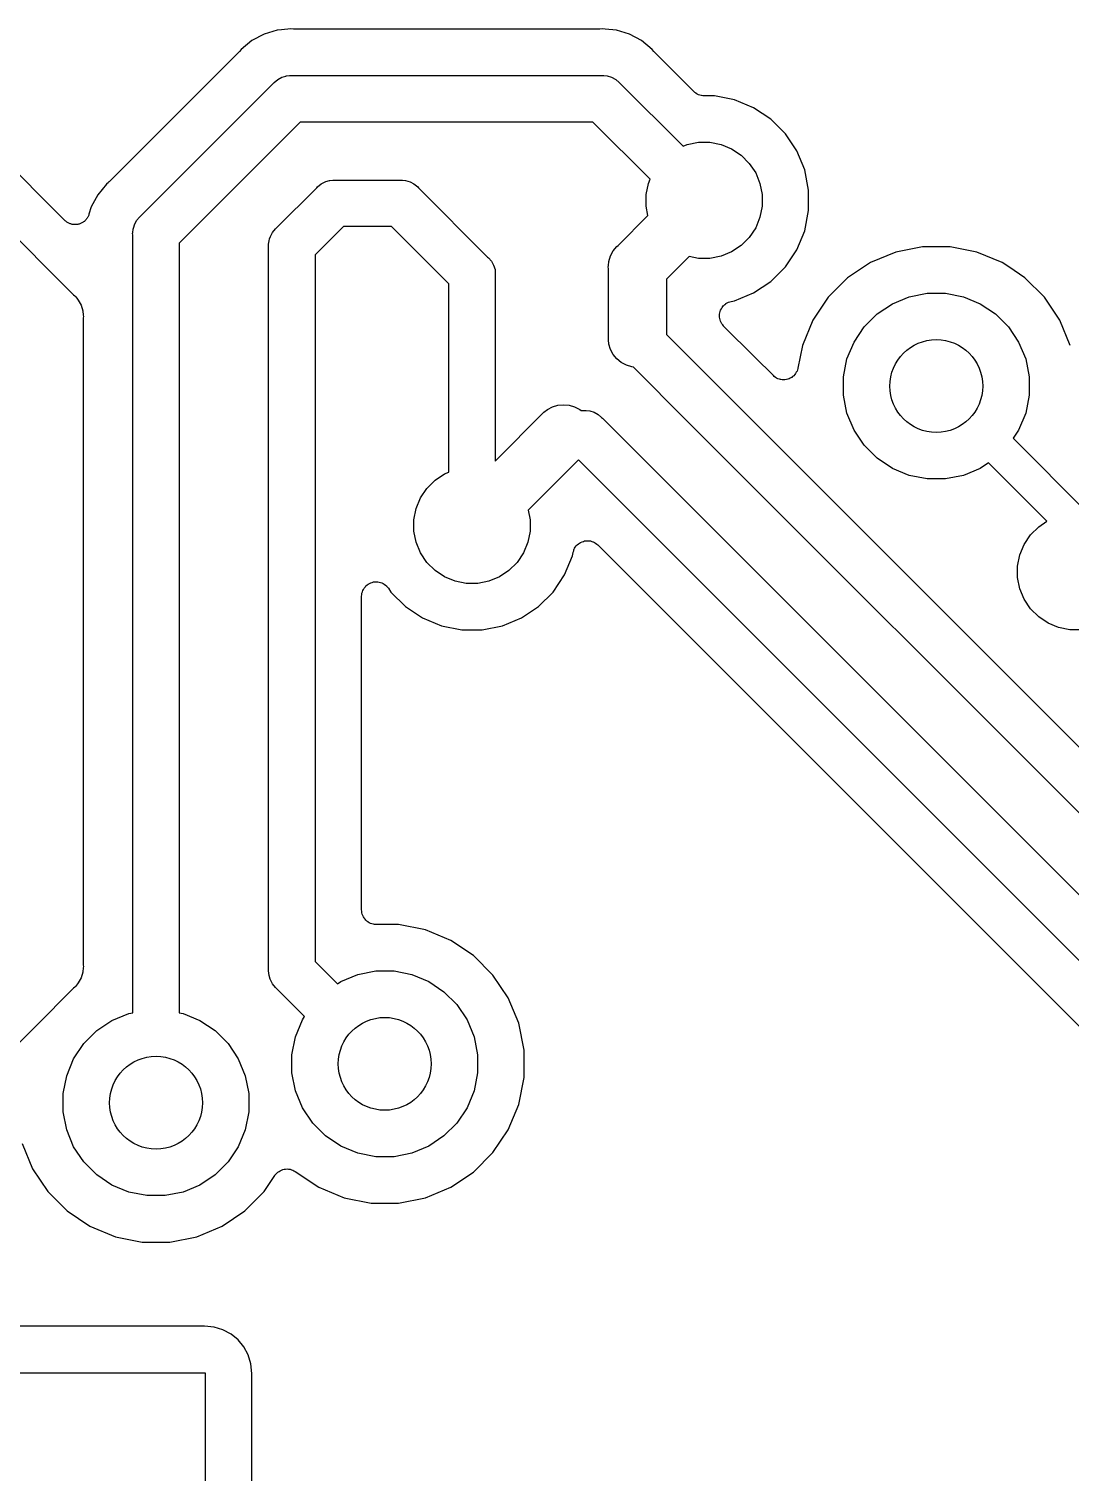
# Model space of a CAD drawing. Extents: x 113.2 to 188.8, y -123.8 to -78.2.
# Drawn here: x 164.09 to 168.58, y -96.58 to -90.36 of the extents above; entities that cross this region are included whole.
import ezdxf

# ---------------------------------------------------------------- set-up
doc = ezdxf.new("R2010")
doc.units = 0
doc.layers.add('BLACK', color=7, linetype='CONTINUOUS')

msp = doc.modelspace()

# ---------------------------------------------------------------- linework, layer by layer
at = {"layer": 'BLACK', "linetype": 'CONTINUOUS'}
for p, q in [((165.16, -90.3672), (165.104, -90.3843)), ((165.18, -90.3653), (165.16, -90.3672)), ((165.219, -90.3614), (165.18, -90.3653)), ((165.231, -90.3625), (165.219, -90.3614)), ((165.233, -90.3625), (165.231, -90.3625)), ((165.236, -90.3628), (165.233, -90.3625)), ((165.237, -90.3628), (165.236, -90.3628)), ((166.545, -90.3628), (165.237, -90.3628)), ((166.548, -90.3626), (166.545, -90.3628)), ((166.55, -90.3626), (166.548, -90.3626)), ((166.551, -90.3625), (166.55, -90.3626)), ((166.563, -90.3614), (166.551, -90.3625)), ((166.574, -90.3625), (166.563, -90.3614)), ((166.622, -90.3672), (166.574, -90.3625)), ((166.678, -90.3843), (166.622, -90.3672)), ((164.246, -91.1861), (163.448, -90.3887)), ((165.051, -90.4122), (165.006, -90.4497)), ((165.104, -90.3843), (165.051, -90.4122)), ((166.73, -90.4122), (166.678, -90.3843)), ((166.776, -90.4497), (166.73, -90.4122)), ((164.994, -90.4633), (164.439, -91.0185)), ((164.996, -90.4613), (164.994, -90.4633)), ((164.998, -90.4594), (164.996, -90.4613)), ((165.006, -90.4497), (164.998, -90.4587)), ((164.998, -90.4587), (164.998, -90.4594)), ((166.783, -90.4587), (166.776, -90.4497)), ((166.785, -90.4606), (166.783, -90.4587)), ((166.787, -90.4627), (166.785, -90.4606)), ((166.788, -90.4633), (166.787, -90.4627)), ((166.956, -90.6316), (166.788, -90.4633)), ((163.298, -90.521), (164.284, -91.5073)), ((165.163, -90.5793), (165.181, -90.57)), ((165.181, -90.57), (165.198, -90.5647)), ((165.198, -90.5647), (165.199, -90.5643)), ((165.199, -90.5643), (165.201, -90.5641)), ((165.201, -90.5641), (165.214, -90.5628)), ((165.214, -90.5628), (165.219, -90.5624)), ((165.214, -90.5628), (165.214, -90.5628)), ((165.219, -90.5624), (165.224, -90.5628)), ((165.224, -90.5628), (166.558, -90.5628)), ((166.558, -90.5628), (166.563, -90.5624)), ((166.563, -90.5624), (166.568, -90.5628)), ((166.568, -90.5628), (166.568, -90.5628)), ((166.568, -90.5628), (166.582, -90.5643)), ((166.582, -90.5643), (166.601, -90.57)), ((166.601, -90.57), (166.619, -90.5793)), ((164.571, -91.169), (165.145, -90.5956)), ((165.145, -90.5956), (165.148, -90.5918)), ((165.148, -90.5918), (165.163, -90.5793)), ((166.619, -90.5793), (166.634, -90.5918)), ((166.634, -90.5918), (166.637, -90.5956)), ((166.637, -90.5956), (166.909, -90.8672)), ((166.96, -90.6353), (166.956, -90.6316)), ((166.965, -90.639), (166.96, -90.6353)), ((166.965, -90.6392), (166.965, -90.639)), ((166.965, -90.6394), (166.965, -90.6392)), ((166.97, -90.6421), (166.965, -90.6394)), ((166.976, -90.6449), (166.97, -90.6421)), ((166.976, -90.645), (166.976, -90.6449)), ((166.976, -90.6452), (166.976, -90.645)), ((166.982, -90.6469), (166.976, -90.6452)), ((166.987, -90.6486), (166.982, -90.6469)), ((166.988, -90.6487), (166.987, -90.6486)), ((166.988, -90.6488), (166.988, -90.6487)), ((166.994, -90.6493), (166.988, -90.6488)), ((166.999, -90.65), (166.994, -90.6493)), ((167, -90.65), (166.999, -90.65)), ((167.044, -90.65), (167, -90.65)), ((167, -90.65), (167, -90.65)), ((167, -90.65), (167, -90.65)), ((167, -90.65), (167, -90.65)), ((167.131, -90.6673), (167.044, -90.65)), ((167.213, -90.7012), (167.131, -90.6673)), ((167.287, -90.7505), (167.213, -90.7012)), ((167.35, -90.8131), (167.287, -90.7505)), ((165.26, -90.7628), (164.739, -91.2846)), ((166.521, -90.7628), (165.26, -90.7628)), ((166.767, -91.0087), (166.521, -90.7628)), ((167.399, -90.8868), (167.35, -90.8131)), ((166.909, -90.8672), (166.927, -90.8596)), ((166.927, -90.8596), (166.975, -90.85)), ((166.975, -90.85), (167.025, -90.85)), ((167.025, -90.85), (167.073, -90.8596)), ((167.073, -90.8596), (167.118, -90.8785)), ((167.118, -90.8785), (167.159, -90.9058)), ((167.159, -90.9058), (167.194, -90.9406)), ((167.194, -90.9406), (167.222, -90.9816)), ((167.433, -90.9687), (167.399, -90.8868)), ((167.222, -90.9816), (167.24, -91.0271)), ((167.45, -91.0557), (167.433, -90.9687)), ((164.425, -91.0301), (164.388, -91.0757)), ((164.434, -91.0226), (164.425, -91.0301)), ((164.436, -91.0208), (164.434, -91.0226)), ((164.438, -91.0191), (164.436, -91.0208)), ((164.439, -91.0185), (164.438, -91.0191)), ((165.157, -91.2196), (165.331, -91.0456)), ((165.331, -91.0456), (165.334, -91.0418)), ((165.334, -91.0418), (165.35, -91.0293)), ((165.35, -91.0293), (165.367, -91.02)), ((165.367, -91.02), (165.37, -91.0191)), ((165.37, -91.0191), (165.386, -91.0143)), ((165.386, -91.0143), (165.388, -91.014)), ((165.388, -91.014), (165.4, -91.0128)), ((165.4, -91.0128), (165.405, -91.0124)), ((165.4, -91.0128), (165.4, -91.0128)), ((165.405, -91.0124), (165.41, -91.0128)), ((165.41, -91.0128), (165.69, -91.0128)), ((165.69, -91.0128), (165.695, -91.0124)), ((165.695, -91.0124), (165.7, -91.0128)), ((165.7, -91.0128), (165.7, -91.0128)), ((165.7, -91.0128), (165.714, -91.0143)), ((165.714, -91.0143), (165.733, -91.02)), ((165.733, -91.02), (165.75, -91.0293)), ((165.75, -91.0293), (165.766, -91.0418)), ((165.766, -91.0418), (165.769, -91.0456)), ((165.769, -91.0456), (166.067, -91.344)), ((166.75, -91.0754), (166.76, -91.0271)), ((166.76, -91.0271), (166.767, -91.0087)), ((167.24, -91.0271), (167.25, -91.0754)), ((167.45, -91.1443), (167.45, -91.0557)), ((164.36, -91.1279), (164.35, -91.1599)), ((164.388, -91.0757), (164.36, -91.1279)), ((166.75, -91.1246), (166.75, -91.0754)), ((166.758, -91.1652), (166.75, -91.1246)), ((167.25, -91.1246), (167.24, -91.1729)), ((167.25, -91.0754), (167.25, -91.1246)), ((164.248, -91.188), (164.246, -91.1861)), ((164.25, -91.1901), (164.248, -91.188)), ((164.253, -91.1919), (164.25, -91.1901)), ((164.255, -91.1939), (164.253, -91.1919)), ((164.327, -91.1923), (164.325, -91.1942)), ((164.33, -91.1907), (164.327, -91.1923)), ((164.332, -91.1885), (164.33, -91.1907)), ((164.334, -91.1864), (164.332, -91.1885)), ((164.336, -91.1842), (164.334, -91.1864)), ((164.338, -91.1822), (164.336, -91.1842)), ((164.34, -91.1795), (164.338, -91.1822)), ((164.342, -91.177), (164.34, -91.1795)), ((164.344, -91.1745), (164.342, -91.177)), ((164.345, -91.172), (164.344, -91.1745)), ((164.347, -91.1691), (164.345, -91.172)), ((164.348, -91.1663), (164.347, -91.1691)), ((164.349, -91.1635), (164.348, -91.1663)), ((164.35, -91.1608), (164.349, -91.1635)), ((164.35, -91.1599), (164.35, -91.1608)), ((164.546, -91.2048), (164.555, -91.1874)), ((164.555, -91.1874), (164.568, -91.1722)), ((164.568, -91.1722), (164.571, -91.169)), ((166.629, -91.2947), (166.758, -91.1652)), ((167.24, -91.1729), (167.222, -91.2184)), ((167.433, -91.2313), (167.45, -91.1443)), ((164.258, -91.1953), (164.255, -91.1939)), ((164.26, -91.1969), (164.258, -91.1953)), ((164.263, -91.1982), (164.26, -91.1969)), ((164.266, -91.1997), (164.263, -91.1982)), ((164.269, -91.2006), (164.266, -91.1997)), ((164.272, -91.2017), (164.269, -91.2006)), ((164.275, -91.2024), (164.272, -91.2017)), ((164.278, -91.2033), (164.275, -91.2024)), ((164.281, -91.2036), (164.278, -91.2033)), ((164.284, -91.2042), (164.281, -91.2036)), ((164.287, -91.2042), (164.284, -91.2042)), ((164.29, -91.2045), (164.287, -91.2042)), ((164.293, -91.2043), (164.29, -91.2045)), ((164.296, -91.2043), (164.293, -91.2043)), ((164.299, -91.2037), (164.296, -91.2043)), ((164.302, -91.2034), (164.299, -91.2037)), ((164.305, -91.2026), (164.302, -91.2034)), ((164.308, -91.202), (164.305, -91.2026)), ((164.311, -91.2008), (164.308, -91.202)), ((164.314, -91.1999), (164.311, -91.2008)), ((164.317, -91.1985), (164.314, -91.1999)), ((164.319, -91.1974), (164.317, -91.1985)), ((164.322, -91.1957), (164.319, -91.1974)), ((164.325, -91.1942), (164.322, -91.1957)), ((164.538, -91.2432), (164.539, -91.2383)), ((164.539, -91.2481), (164.538, -91.2432)), ((164.539, -91.2383), (164.54, -91.2247)), ((164.539, -91.2383), (164.539, -91.2383)), ((164.539, -94.5988), (164.539, -91.2481)), ((164.54, -91.2236), (164.543, -91.2152)), ((164.54, -91.2247), (164.54, -91.2236)), ((164.543, -91.2152), (164.546, -91.2048)), ((165.132, -91.2553), (165.141, -91.2379)), ((165.141, -91.2379), (165.153, -91.2227)), ((165.153, -91.2227), (165.157, -91.2196)), ((165.447, -91.2128), (165.324, -91.3352)), ((165.653, -91.2128), (165.447, -91.2128)), ((165.9, -91.4596), (165.653, -91.2128)), ((167.222, -91.2184), (167.194, -91.2594)), ((167.399, -91.3132), (167.433, -91.2313)), ((164.739, -91.2846), (164.739, -94.5988)), ((165.124, -91.2889), (165.126, -91.2748)), ((165.124, -91.2938), (165.124, -91.2889)), ((165.124, -91.2889), (165.124, -91.2889)), ((165.124, -91.2987), (165.124, -91.2938)), ((165.124, -94.4142), (165.124, -91.2987)), ((165.126, -91.2742), (165.128, -91.2662)), ((165.126, -91.2748), (165.126, -91.2742)), ((165.128, -91.2662), (165.132, -91.2553)), ((166.608, -91.3176), (166.624, -91.2986)), ((166.624, -91.2986), (166.629, -91.2947)), ((167.159, -91.2942), (167.118, -91.3215)), ((167.194, -91.2594), (167.159, -91.2942)), ((167.35, -91.3869), (167.399, -91.3132)), ((167.941, -91.3), (167.825, -91.3231)), ((168.059, -91.3), (167.941, -91.3)), ((168.175, -91.3231), (168.059, -91.3)), ((165.324, -91.3352), (165.324, -94.3777)), ((166.067, -91.344), (166.071, -91.3471)), ((166.071, -91.3471), (166.084, -91.3624)), ((166.084, -91.3624), (166.093, -91.3795)), ((166.588, -91.3813), (166.589, -91.3629)), ((166.589, -91.3629), (166.597, -91.3394)), ((166.597, -91.3394), (166.608, -91.3176)), ((166.935, -91.3419), (166.838, -91.4392)), ((166.975, -91.35), (166.935, -91.3419)), ((167.025, -91.35), (166.975, -91.35)), ((167.073, -91.3404), (167.025, -91.35)), ((167.118, -91.3215), (167.073, -91.3404)), ((167.716, -91.3683), (167.618, -91.4339)), ((167.825, -91.3231), (167.716, -91.3683)), ((168.284, -91.3683), (168.175, -91.3231)), ((168.312, -91.387), (168.284, -91.3683)), ((166.093, -91.3795), (166.093, -91.3797)), ((166.093, -91.3797), (166.099, -91.3985)), ((166.099, -91.3985), (166.099, -91.3986)), ((166.099, -91.3986), (166.1, -91.4133)), ((166.1, -91.4133), (166.1, -91.4133)), ((166.1, -91.4133), (166.1, -91.4182)), ((166.1, -91.4182), (166.1, -91.4231)), ((166.1, -91.4231), (166.1, -92.2232)), ((166.587, -91.3874), (166.588, -91.3813)), ((166.588, -91.3935), (166.587, -91.3874)), ((166.588, -91.3813), (166.588, -91.3813)), ((166.588, -91.7005), (166.588, -91.3935)), ((166.838, -91.4392), (166.838, -91.678)), ((167.287, -91.4495), (167.35, -91.3869)), ((167.618, -91.4339), (167.534, -91.5175)), ((168.382, -91.4339), (168.312, -91.387)), ((168.312, -91.387), (168.312, -91.387)), ((168.466, -91.5175), (168.382, -91.4339)), ((165.9, -92.2708), (165.9, -91.4596)), ((167.131, -91.5327), (167.213, -91.4988)), ((167.213, -91.4988), (167.287, -91.4495)), ((167.883, -91.5154), (167.961, -91.5)), ((167.961, -91.5), (168.039, -91.5)), ((168.039, -91.5), (168.117, -91.5154)), ((164.284, -91.5073), (164.289, -91.5112)), ((164.289, -91.5112), (164.293, -91.5159)), ((164.293, -91.5159), (164.293, -91.5159)), ((164.293, -91.5159), (164.301, -91.5255)), ((164.301, -91.5255), (164.304, -91.5302)), ((164.304, -91.5302), (164.316, -91.5519)), ((164.316, -91.5519), (164.323, -91.5755)), ((167.074, -91.5674), (167.077, -91.5622)), ((167.077, -91.562), (167.08, -91.5574)), ((167.077, -91.5621), (167.077, -91.562)), ((167.077, -91.5622), (167.077, -91.5621)), ((167.08, -91.5574), (167.084, -91.5527)), ((167.084, -91.5527), (167.085, -91.5526)), ((167.084, -91.5527), (167.084, -91.5527)), ((167.085, -91.5526), (167.089, -91.5488)), ((167.089, -91.5488), (167.094, -91.545)), ((167.094, -91.5448), (167.099, -91.542)), ((167.094, -91.5449), (167.094, -91.5448)), ((167.094, -91.545), (167.094, -91.5449)), ((167.099, -91.542), (167.105, -91.5392)), ((167.105, -91.5391), (167.111, -91.5374)), ((167.105, -91.5392), (167.105, -91.5391)), ((167.105, -91.5392), (167.105, -91.5392)), ((167.111, -91.5374), (167.116, -91.5357)), ((167.116, -91.5357), (167.131, -91.5327)), ((167.534, -91.5175), (167.468, -91.6158)), ((167.745, -91.5893), (167.811, -91.5455)), ((167.811, -91.5455), (167.883, -91.5154)), ((168.117, -91.5154), (168.189, -91.5455)), ((168.189, -91.5455), (168.255, -91.5893)), ((168.532, -91.6158), (168.466, -91.5175)), ((164.323, -91.5755), (164.325, -91.5939)), ((164.325, -91.5939), (164.325, -91.5939)), ((164.325, -91.5939), (164.326, -91.6)), ((164.326, -91.6), (164.325, -91.6061)), ((164.325, -91.6061), (164.325, -94.3939)), ((167.066, -91.5906), (167.067, -91.5847)), ((167.066, -91.5966), (167.066, -91.5906)), ((167.066, -91.5968), (167.066, -91.5966)), ((167.066, -91.5969), (167.066, -91.5968)), ((167.066, -91.6029), (167.066, -91.5969)), ((167.067, -91.6089), (167.066, -91.6029)), ((167.067, -91.5845), (167.069, -91.5786)), ((167.067, -91.5846), (167.067, -91.5845)), ((167.067, -91.5847), (167.067, -91.5846)), ((167.067, -91.609), (167.067, -91.6089)), ((167.067, -91.6091), (167.067, -91.609)), ((167.069, -91.6148), (167.067, -91.6091)), ((167.069, -91.5786), (167.071, -91.573)), ((167.07, -91.6206), (167.069, -91.6148)), ((167.07, -91.6208), (167.07, -91.6206)), ((167.07, -91.6209), (167.07, -91.6208)), ((167.073, -91.6262), (167.07, -91.6209)), ((167.071, -91.5727), (167.074, -91.5674)), ((167.071, -91.5729), (167.071, -91.5727)), ((167.071, -91.573), (167.071, -91.5729)), ((167.076, -91.6315), (167.073, -91.6262)), ((167.468, -91.6158), (167.423, -91.725)), ((167.689, -91.645), (167.745, -91.5893)), ((168.255, -91.5893), (168.311, -91.645)), ((168.577, -91.725), (168.532, -91.6158)), ((166.838, -91.678), (167.067, -91.9078)), ((167.076, -91.6316), (167.076, -91.6315)), ((167.076, -91.6318), (167.076, -91.6316)), ((167.08, -91.6364), (167.076, -91.6318)), ((167.084, -91.6411), (167.08, -91.6364)), ((167.084, -91.6413), (167.084, -91.6411)), ((167.084, -91.6417), (167.084, -91.6413)), ((167.084, -91.6413), (167.084, -91.6413)), ((167.084, -91.6413), (167.084, -91.6413)), ((167.218, -91.7753), (167.084, -91.6417)), ((167.646, -91.7105), (167.689, -91.645)), ((168.311, -91.645), (168.354, -91.7105)), ((166.589, -91.7189), (166.588, -91.7005)), ((166.597, -91.7424), (166.589, -91.7189)), ((166.608, -91.7642), (166.597, -91.7424)), ((167.423, -91.725), (167.404, -91.8229)), ((167.615, -91.7833), (167.646, -91.7105)), ((168.354, -91.7105), (168.385, -91.7833)), ((166.624, -91.7832), (166.608, -91.7642)), ((166.643, -91.7988), (166.624, -91.7832)), ((166.665, -91.8104), (166.643, -91.7988)), ((166.688, -91.8176), (166.665, -91.8104)), ((167.218, -91.7755), (167.218, -91.7753)), ((167.298, -91.855), (167.218, -91.7755)), ((167.6, -91.8606), (167.615, -91.7833)), ((168.385, -91.7833), (168.4, -91.8606)), ((166.695, -91.8183), (166.688, -91.8176)), ((166.926, -92.0492), (166.695, -91.8183)), ((167.302, -91.8589), (167.298, -91.855)), ((167.307, -91.8627), (167.302, -91.8589)), ((167.307, -91.8628), (167.307, -91.8627)), ((167.307, -91.8627), (167.307, -91.8627)), ((167.312, -91.8657), (167.307, -91.8628)), ((167.318, -91.8685), (167.312, -91.8657)), ((167.318, -91.8686), (167.318, -91.8685)), ((167.324, -91.8704), (167.318, -91.8686)), ((167.318, -91.8686), (167.318, -91.8686)), ((167.329, -91.8722), (167.324, -91.8704)), ((167.33, -91.8722), (167.329, -91.8722)), ((167.329, -91.8722), (167.329, -91.8722)), ((167.336, -91.8728), (167.33, -91.8722)), ((167.341, -91.8734), (167.336, -91.8728)), ((167.342, -91.8734), (167.341, -91.8734)), ((167.348, -91.8729), (167.342, -91.8735)), ((167.342, -91.8735), (167.342, -91.8734)), ((167.354, -91.8723), (167.348, -91.8729)), ((167.36, -91.8706), (167.354, -91.8723)), ((167.354, -91.8723), (167.354, -91.8723)), ((167.354, -91.8723), (167.354, -91.8723)), ((167.365, -91.8689), (167.36, -91.8706)), ((167.366, -91.8688), (167.365, -91.8689)), ((167.371, -91.866), (167.366, -91.8688)), ((167.366, -91.8688), (167.366, -91.8688)), ((167.376, -91.8632), (167.371, -91.866)), ((167.377, -91.8631), (167.376, -91.8631)), ((167.376, -91.8631), (167.376, -91.8632)), ((167.381, -91.8594), (167.377, -91.8631)), ((167.386, -91.8555), (167.381, -91.8594)), ((167.39, -91.8507), (167.386, -91.8554)), ((167.386, -91.8554), (167.386, -91.8554)), ((167.386, -91.8554), (167.386, -91.8555)), ((167.394, -91.8462), (167.39, -91.8507)), ((167.397, -91.8407), (167.394, -91.8459)), ((167.394, -91.8459), (167.394, -91.846)), ((167.394, -91.846), (167.394, -91.8462)), ((167.4, -91.8354), (167.397, -91.8407)), ((167.402, -91.8293), (167.4, -91.8352)), ((167.4, -91.8352), (167.4, -91.8353)), ((167.4, -91.8353), (167.4, -91.8354)), ((167.403, -91.8237), (167.402, -91.8293)), ((167.404, -91.8229), (167.403, -91.8234)), ((167.403, -91.8234), (167.403, -91.8235)), ((167.403, -91.8235), (167.403, -91.8235)), ((167.403, -91.8235), (167.403, -91.8237)), ((167.6, -91.9394), (167.6, -91.8606)), ((168.4, -91.8606), (168.4, -91.9394)), ((167.067, -91.9078), (167.067, -91.9078)), ((167.067, -91.9078), (170.035, -94.875)), ((166.325, -92.0012), (166.346, -91.9896)), ((166.346, -91.9896), (166.37, -91.9824)), ((166.37, -91.9824), (166.394, -91.98)), ((166.394, -91.98), (166.419, -91.9824)), ((166.419, -91.9824), (166.442, -91.9896)), ((166.442, -91.9896), (166.464, -92.0012)), ((167.615, -92.0167), (167.6, -91.9394)), ((168.4, -91.9394), (168.385, -92.0167)), ((166.1, -92.2232), (166.31, -92.0129)), ((166.31, -92.0129), (166.325, -92.0012)), ((166.464, -92.0012), (166.47, -92.0056)), ((166.47, -92.0056), (166.483, -92.0056)), ((166.483, -92.0056), (166.487, -92.0051)), ((166.487, -92.0051), (166.492, -92.0056)), ((166.492, -92.0056), (166.492, -92.0056)), ((166.492, -92.0056), (166.507, -92.0071)), ((166.507, -92.0071), (166.526, -92.0128)), ((166.526, -92.0128), (166.543, -92.0221)), ((166.543, -92.0221), (166.558, -92.0346)), ((166.558, -92.0346), (166.562, -92.0384)), ((166.562, -92.0384), (169.848, -95.325)), ((169.919, -95.0422), (166.926, -92.0492)), ((166.926, -92.0492), (166.926, -92.0492)), ((167.646, -92.0895), (167.615, -92.0167)), ((168.385, -92.0167), (168.354, -92.0895)), ((167.689, -92.155), (167.646, -92.0895)), ((168.354, -92.0895), (168.331, -92.1248)), ((168.331, -92.1248), (168.65, -92.4444)), ((167.745, -92.2107), (167.689, -92.155)), ((166.459, -92.2182), (166.242, -92.4348)), ((169.733, -95.4922), (166.459, -92.2182)), ((167.811, -92.2545), (167.745, -92.2107)), ((168.225, -92.2309), (168.189, -92.2545)), ((168.476, -92.4821), (168.225, -92.2309)), ((165.806, -92.3406), (165.841, -92.3058)), ((165.841, -92.3058), (165.882, -92.2785)), ((165.882, -92.2785), (165.9, -92.2708)), ((167.883, -92.2846), (167.811, -92.2545)), ((167.961, -92.3), (167.883, -92.2846)), ((168.039, -92.3), (167.961, -92.3)), ((168.117, -92.2846), (168.039, -92.3)), ((168.189, -92.2545), (168.117, -92.2846)), ((165.778, -92.3816), (165.806, -92.3406)), ((165.75, -92.4754), (165.76, -92.4271)), ((165.76, -92.4271), (165.778, -92.3816)), ((166.242, -92.4348), (166.25, -92.4754)), ((165.75, -92.5246), (165.75, -92.4754)), ((166.25, -92.4754), (166.25, -92.5246)), ((168.441, -92.5058), (168.476, -92.4821)), ((165.76, -92.5729), (165.75, -92.5246)), ((166.25, -92.5246), (166.24, -92.5729)), ((168.378, -92.5816), (168.406, -92.5406)), ((168.406, -92.5406), (168.441, -92.5058)), ((165.778, -92.6184), (165.76, -92.5729)), ((165.806, -92.6594), (165.778, -92.6184)), ((166.222, -92.6184), (166.194, -92.6594)), ((166.24, -92.5729), (166.222, -92.6184)), ((166.433, -92.6313), (166.436, -92.6164)), ((166.436, -92.6155), (166.438, -92.6099)), ((166.436, -92.6158), (166.436, -92.6155)), ((166.436, -92.6164), (166.436, -92.6158)), ((166.436, -92.6158), (166.436, -92.6158)), ((166.436, -92.6158), (166.436, -92.6158)), ((166.438, -92.6099), (166.439, -92.6041)), ((166.439, -92.6041), (166.44, -92.604)), ((166.44, -92.6038), (166.442, -92.5986)), ((166.44, -92.604), (166.44, -92.6038)), ((166.442, -92.5986), (166.445, -92.5933)), ((166.445, -92.5931), (166.449, -92.5886)), ((166.445, -92.5932), (166.445, -92.5931)), ((166.445, -92.5933), (166.445, -92.5932)), ((166.449, -92.5886), (166.453, -92.5839)), ((166.453, -92.5837), (166.458, -92.5799)), ((166.453, -92.5838), (166.453, -92.5837)), ((166.453, -92.5839), (166.453, -92.5838)), ((166.458, -92.5799), (166.463, -92.5762)), ((166.463, -92.576), (166.468, -92.5732)), ((166.463, -92.5761), (166.463, -92.576)), ((166.463, -92.5762), (166.463, -92.5761)), ((166.468, -92.5732), (166.474, -92.5705)), ((166.474, -92.5704), (166.48, -92.5687)), ((166.474, -92.5705), (166.474, -92.5704)), ((166.474, -92.5704), (166.474, -92.5704)), ((166.48, -92.5687), (166.485, -92.567)), ((166.485, -92.567), (166.485, -92.5669)), ((166.485, -92.5669), (166.486, -92.5669)), ((166.486, -92.5669), (166.492, -92.5664)), ((166.492, -92.5664), (166.498, -92.5658)), ((166.498, -92.5658), (166.498, -92.5658)), ((166.498, -92.5658), (166.498, -92.5658)), ((166.498, -92.5658), (166.504, -92.5664)), ((166.504, -92.5664), (166.51, -92.567)), ((166.51, -92.567), (166.51, -92.5671)), ((166.51, -92.5671), (166.51, -92.5671)), ((166.51, -92.5671), (166.516, -92.5688)), ((166.516, -92.5688), (166.521, -92.5706)), ((166.521, -92.5706), (166.522, -92.5707)), ((166.522, -92.5707), (166.522, -92.5707)), ((166.522, -92.5707), (166.527, -92.5735)), ((166.527, -92.5735), (166.532, -92.5764)), ((166.532, -92.5764), (166.532, -92.5765)), ((166.532, -92.5765), (166.532, -92.5766)), ((166.532, -92.5766), (166.537, -92.5803)), ((166.537, -92.5803), (166.542, -92.5842)), ((166.542, -92.5842), (169.582, -95.6245)), ((168.36, -92.6271), (168.378, -92.5816)), ((165.841, -92.6942), (165.806, -92.6594)), ((166.194, -92.6594), (166.159, -92.6942)), ((166.399, -92.7132), (166.433, -92.6313)), ((168.35, -92.6754), (168.36, -92.6271)), ((168.35, -92.7246), (168.35, -92.6754)), ((165.564, -92.7472), (165.57, -92.7454)), ((165.57, -92.7454), (165.575, -92.7437)), ((165.575, -92.7437), (165.575, -92.7437)), ((165.575, -92.7437), (165.576, -92.7437)), ((165.576, -92.7437), (165.582, -92.7432)), ((165.582, -92.7432), (165.588, -92.7426)), ((165.588, -92.7426), (165.588, -92.7426)), ((165.588, -92.7426), (165.588, -92.7426)), ((165.588, -92.7426), (165.594, -92.7432)), ((165.594, -92.7432), (165.6, -92.7438)), ((165.6, -92.7438), (165.6, -92.7439)), ((165.6, -92.7439), (165.6, -92.7439)), ((165.6, -92.7439), (165.606, -92.7456)), ((165.606, -92.7456), (165.611, -92.7474)), ((165.882, -92.7215), (165.841, -92.6942)), ((165.927, -92.7404), (165.882, -92.7215)), ((165.975, -92.75), (165.927, -92.7404)), ((166.073, -92.7404), (166.025, -92.75)), ((166.118, -92.7215), (166.073, -92.7404)), ((166.159, -92.6942), (166.118, -92.7215)), ((166.35, -92.7869), (166.399, -92.7132)), ((168.36, -92.7729), (168.35, -92.7246)), ((165.524, -92.8046), (165.525, -92.7985)), ((165.524, -92.8047), (165.524, -92.8046)), ((165.524, -92.8054), (165.524, -92.8047)), ((165.524, -92.8047), (165.524, -92.8047)), ((165.524, -92.8047), (165.524, -92.8047)), ((165.524, -94.1563), (165.524, -92.8054)), ((165.525, -92.7985), (165.526, -92.7925)), ((165.526, -92.7924), (165.528, -92.7864)), ((165.526, -92.7925), (165.526, -92.7924)), ((165.526, -92.7925), (165.526, -92.7925)), ((165.528, -92.7864), (165.529, -92.7808)), ((165.529, -92.7808), (165.53, -92.7808)), ((165.53, -92.7807), (165.532, -92.7756)), ((165.53, -92.7808), (165.53, -92.7807)), ((165.532, -92.7756), (165.535, -92.7701)), ((165.535, -92.7699), (165.539, -92.7655)), ((165.535, -92.77), (165.535, -92.7699)), ((165.535, -92.7701), (165.535, -92.77)), ((165.539, -92.7655), (165.543, -92.7607)), ((165.543, -92.7605), (165.548, -92.7566)), ((165.543, -92.7606), (165.543, -92.7605)), ((165.543, -92.7607), (165.543, -92.7606)), ((165.548, -92.7566), (165.553, -92.7529)), ((165.553, -92.7529), (165.558, -92.75)), ((165.553, -92.7529), (165.553, -92.7529)), ((165.553, -92.7529), (165.553, -92.7529)), ((165.558, -92.75), (165.564, -92.7472)), ((165.564, -92.7472), (165.564, -92.7472)), ((165.564, -92.7472), (165.564, -92.7472)), ((165.611, -92.7474), (165.612, -92.7475)), ((165.612, -92.7475), (165.612, -92.7475)), ((165.612, -92.7475), (165.617, -92.7503)), ((165.617, -92.7503), (165.622, -92.7532)), ((165.622, -92.7532), (165.622, -92.7533)), ((165.622, -92.7533), (165.622, -92.7533)), ((165.622, -92.7533), (165.627, -92.7572)), ((165.627, -92.7572), (165.632, -92.761)), ((165.632, -92.761), (165.632, -92.7611)), ((165.632, -92.7611), (165.632, -92.7612)), ((165.632, -92.7612), (165.636, -92.766)), ((165.636, -92.766), (165.64, -92.7705)), ((165.64, -92.7705), (165.65, -92.7869)), ((165.65, -92.7869), (165.713, -92.8495)), ((166.025, -92.75), (165.975, -92.75)), ((166.287, -92.8495), (166.35, -92.7869)), ((168.378, -92.8184), (168.36, -92.7729)), ((165.713, -92.8495), (165.787, -92.8988)), ((166.213, -92.8988), (166.287, -92.8495)), ((168.406, -92.8594), (168.378, -92.8184)), ((168.441, -92.8942), (168.406, -92.8594)), ((165.787, -92.8988), (165.869, -92.9327)), ((165.869, -92.9327), (165.956, -92.95)), ((166.044, -92.95), (166.131, -92.9327)), ((166.131, -92.9327), (166.213, -92.8988)), ((168.482, -92.9215), (168.441, -92.8942)), ((168.527, -92.9404), (168.482, -92.9215)), ((165.956, -92.95), (166.044, -92.95)), ((168.575, -92.95), (168.527, -92.9404)), ((168.625, -92.95), (168.575, -92.95)), ((165.525, -94.1622), (165.524, -94.1563)), ((165.526, -94.168), (165.525, -94.1622)), ((165.526, -94.1683), (165.526, -94.168)), ((165.526, -94.1685), (165.526, -94.1683)), ((165.527, -94.1741), (165.526, -94.1685)), ((165.529, -94.1798), (165.527, -94.1741)), ((165.529, -94.18), (165.529, -94.1798)), ((165.529, -94.1802), (165.529, -94.18)), ((165.532, -94.1854), (165.529, -94.1802)), ((165.535, -94.1907), (165.532, -94.1854)), ((165.535, -94.1908), (165.535, -94.1907)), ((165.535, -94.191), (165.535, -94.1908)), ((165.539, -94.1956), (165.535, -94.191)), ((165.542, -94.2002), (165.539, -94.1956)), ((165.543, -94.2004), (165.542, -94.2002)), ((165.543, -94.2005), (165.543, -94.2004)), ((165.547, -94.2043), (165.543, -94.2005)), ((165.552, -94.2081), (165.547, -94.2043)), ((165.552, -94.2082), (165.552, -94.2081)), ((165.552, -94.2084), (165.552, -94.2082)), ((165.557, -94.2112), (165.552, -94.2084)), ((165.563, -94.214), (165.557, -94.2112)), ((165.563, -94.2141), (165.563, -94.214)), ((165.563, -94.2142), (165.563, -94.2141)), ((165.569, -94.2159), (165.563, -94.2142)), ((165.574, -94.2177), (165.569, -94.2159)), ((165.574, -94.2178), (165.574, -94.2177)), ((165.575, -94.2178), (165.574, -94.2178)), ((165.58, -94.2184), (165.575, -94.2178)), ((165.586, -94.2191), (165.58, -94.2184)), ((165.587, -94.2191), (165.586, -94.2191)), ((165.684, -94.2191), (165.587, -94.2191)), ((165.587, -94.2191), (165.587, -94.2191)), ((165.587, -94.2191), (165.587, -94.2191)), ((165.587, -94.2191), (165.587, -94.2191)), ((165.799, -94.2422), (165.684, -94.2191)), ((165.909, -94.2874), (165.799, -94.2422)), ((166.007, -94.3531), (165.909, -94.2874)), ((166.09, -94.4366), (166.007, -94.3531)), ((164.323, -94.4245), (164.316, -94.4481)), ((164.325, -94.4061), (164.323, -94.4232)), ((164.323, -94.4232), (164.323, -94.4245)), ((164.325, -94.3939), (164.326, -94.4)), ((164.326, -94.4), (164.325, -94.4061)), ((164.325, -94.4061), (164.325, -94.4061)), ((165.124, -94.4191), (165.124, -94.4142)), ((165.126, -94.4387), (165.124, -94.4191)), ((165.324, -94.3777), (165.421, -94.4741)), ((165.508, -94.4345), (165.585, -94.4191)), ((165.585, -94.4191), (165.664, -94.4191)), ((165.664, -94.4191), (165.741, -94.4345)), ((164.293, -94.4841), (164.289, -94.4888)), ((164.304, -94.4698), (164.293, -94.4841)), ((164.293, -94.4841), (164.293, -94.4841)), ((164.316, -94.4481), (164.304, -94.4698)), ((165.131, -94.455), (165.126, -94.4387)), ((165.132, -94.4576), (165.131, -94.455)), ((165.141, -94.4749), (165.132, -94.4576)), ((165.153, -94.4902), (165.141, -94.4749)), ((165.421, -94.4741), (165.435, -94.4646)), ((165.435, -94.4646), (165.508, -94.4345)), ((165.741, -94.4345), (165.814, -94.4646)), ((165.814, -94.4646), (165.879, -94.5084)), ((166.156, -94.5349), (166.09, -94.4366)), ((164.284, -94.4927), (161.3, -97.4768)), ((164.289, -94.4888), (164.284, -94.4927)), ((165.157, -94.4933), (165.153, -94.4902)), ((165.279, -94.6155), (165.157, -94.4933)), ((165.879, -94.5084), (165.935, -94.5641)), ((166.201, -94.6441), (166.156, -94.5349)), ((164.449, -94.6323), (164.522, -94.6021)), ((164.522, -94.6021), (164.539, -94.5988)), ((164.739, -94.5988), (164.755, -94.6021)), ((164.755, -94.6021), (164.828, -94.6323)), ((165.935, -94.5641), (165.979, -94.6296)), ((164.384, -94.676), (164.449, -94.6323)), ((164.828, -94.6323), (164.894, -94.676)), ((165.24, -94.7024), (165.27, -94.6296)), ((165.27, -94.6296), (165.279, -94.6155)), ((165.979, -94.6296), (166.009, -94.7024)), ((166.224, -94.76), (166.201, -94.6441)), ((164.284, -94.7973), (164.328, -94.7318)), ((164.328, -94.7318), (164.384, -94.676)), ((164.894, -94.676), (164.949, -94.7318)), ((164.949, -94.7318), (164.993, -94.7973)), ((165.224, -94.7797), (165.24, -94.7024)), ((166.009, -94.7024), (166.024, -94.7797)), ((164.254, -94.8701), (164.284, -94.7973)), ((164.993, -94.7973), (165.023, -94.8701)), ((165.224, -94.8585), (165.224, -94.7797)), ((166.024, -94.7797), (166.024, -94.8585)), ((166.224, -94.8782), (166.224, -94.76)), ((165.24, -94.9358), (165.224, -94.8585)), ((166.024, -94.8585), (166.009, -94.9358)), ((164.239, -94.9473), (164.254, -94.8701)), ((165.023, -94.8701), (165.039, -94.9473)), ((166.201, -94.9941), (166.224, -94.8782)), ((164.239, -95.0261), (164.239, -94.9473)), ((165.039, -94.9473), (165.039, -95.0261)), ((165.27, -95.0086), (165.24, -94.9358)), ((166.009, -94.9358), (165.979, -95.0086)), ((164.254, -95.1034), (164.239, -95.0261)), ((165.039, -95.0261), (165.023, -95.1034)), ((165.314, -95.0741), (165.27, -95.0086)), ((165.979, -95.0086), (165.935, -95.0741)), ((166.156, -95.1033), (166.201, -94.9941)), ((164.284, -95.1762), (164.254, -95.1034)), ((165.023, -95.1034), (164.993, -95.1762)), ((165.369, -95.1298), (165.314, -95.0741)), ((165.935, -95.0741), (165.879, -95.1298)), ((166.09, -95.2016), (166.156, -95.1033)), ((164.062, -95.1618), (164.107, -95.2709)), ((165.435, -95.1736), (165.369, -95.1298)), ((165.879, -95.1298), (165.814, -95.1736)), ((164.328, -95.2417), (164.284, -95.1762)), ((164.993, -95.1762), (164.949, -95.2417)), ((165.508, -95.2037), (165.435, -95.1736)), ((165.585, -95.2191), (165.508, -95.2037)), ((165.664, -95.2191), (165.585, -95.2191)), ((165.741, -95.2037), (165.664, -95.2191)), ((165.814, -95.1736), (165.741, -95.2037)), ((166.007, -95.2852), (166.09, -95.2016)), ((164.107, -95.2709), (164.173, -95.3692)), ((164.384, -95.2974), (164.328, -95.2417)), ((164.949, -95.2417), (164.894, -95.2974)), ((165.151, -95.2992), (165.155, -95.2947)), ((165.155, -95.2947), (165.159, -95.2901)), ((165.159, -95.2898), (165.164, -95.2861)), ((165.159, -95.29), (165.159, -95.2898)), ((165.159, -95.2901), (165.159, -95.29)), ((165.164, -95.2861), (165.169, -95.2824)), ((165.169, -95.2822), (165.174, -95.2795)), ((165.169, -95.2823), (165.169, -95.2822)), ((165.169, -95.2824), (165.169, -95.2823)), ((165.174, -95.2795), (165.179, -95.2767)), ((165.179, -95.2767), (165.18, -95.2766)), ((165.18, -95.2765), (165.185, -95.2749)), ((165.18, -95.2766), (165.18, -95.2765)), ((165.185, -95.2749), (165.191, -95.2732)), ((165.191, -95.2732), (165.191, -95.2731)), ((165.191, -95.2731), (165.192, -95.2731)), ((165.192, -95.2731), (165.197, -95.2726)), ((165.197, -95.2726), (165.203, -95.272)), ((165.203, -95.272), (165.204, -95.272)), ((165.204, -95.272), (165.204, -95.272)), ((165.204, -95.272), (165.21, -95.2726)), ((165.21, -95.2726), (165.216, -95.2732)), ((165.216, -95.2732), (165.216, -95.2733)), ((165.216, -95.2733), (165.216, -95.2733)), ((165.216, -95.2733), (165.222, -95.2751)), ((165.222, -95.2751), (165.227, -95.2768)), ((165.227, -95.2768), (165.227, -95.2769)), ((165.227, -95.2769), (165.228, -95.277)), ((165.228, -95.277), (165.233, -95.2797)), ((165.233, -95.2797), (165.238, -95.2826)), ((165.238, -95.2826), (165.34, -95.3508)), ((165.909, -95.3508), (166.007, -95.2852)), ((164.449, -95.3412), (164.384, -95.2974)), ((164.522, -95.3714), (164.449, -95.3412)), ((164.828, -95.3412), (164.755, -95.3714)), ((164.894, -95.2974), (164.828, -95.3412)), ((165.105, -95.3692), (165.151, -95.2999)), ((165.151, -95.2995), (165.151, -95.2992)), ((165.151, -95.2996), (165.151, -95.2995)), ((165.151, -95.2999), (165.151, -95.2996)), ((165.151, -95.2996), (165.151, -95.2996)), ((165.34, -95.3508), (165.449, -95.3961)), ((165.799, -95.3961), (165.909, -95.3508)), ((164.173, -95.3692), (164.256, -95.4528)), ((164.599, -95.3867), (164.522, -95.3714)), ((164.678, -95.3867), (164.599, -95.3867)), ((164.755, -95.3714), (164.678, -95.3867)), ((165.021, -95.4528), (165.105, -95.3692)), ((165.449, -95.3961), (165.565, -95.4191)), ((165.565, -95.4191), (165.684, -95.4191)), ((165.684, -95.4191), (165.799, -95.3961)), ((164.256, -95.4528), (164.354, -95.5185)), ((164.923, -95.5185), (165.021, -95.4528)), ((164.354, -95.5185), (164.464, -95.5637)), ((164.814, -95.5637), (164.923, -95.5185)), ((164.464, -95.5637), (164.579, -95.5867)), ((164.579, -95.5867), (164.698, -95.5867)), ((164.698, -95.5867), (164.814, -95.5637)), ((164.847, -95.9487), (163.953, -95.9487)), ((164.889, -95.9529), (164.847, -95.9487)), ((164.927, -95.9643), (164.889, -95.9529)), ((164.962, -95.9829), (164.927, -95.9643)), ((164.992, -96.0079), (164.962, -95.9829)), ((165.017, -96.0383), (164.992, -96.0079)), ((165.036, -96.0731), (165.017, -96.0383)), ((165.047, -96.1108), (165.036, -96.0731)), ((163.95, -96.15), (164.85, -96.15)), ((164.85, -96.15), (164.85, -96.95)), ((165.051, -96.1531), (165.047, -96.1108)), ((165.051, -96.9469), (165.051, -96.1531))]:
    msp.add_line(p, q, dxfattribs=at)
at = {"layer": 'BLACK'}
for centre in [(168, -91.9), (165.624, -94.8191), (164.639, -94.9867)]:
    msp.add_circle(centre, 0.2, dxfattribs=at)

doc.saveas('drawing.dxf')
